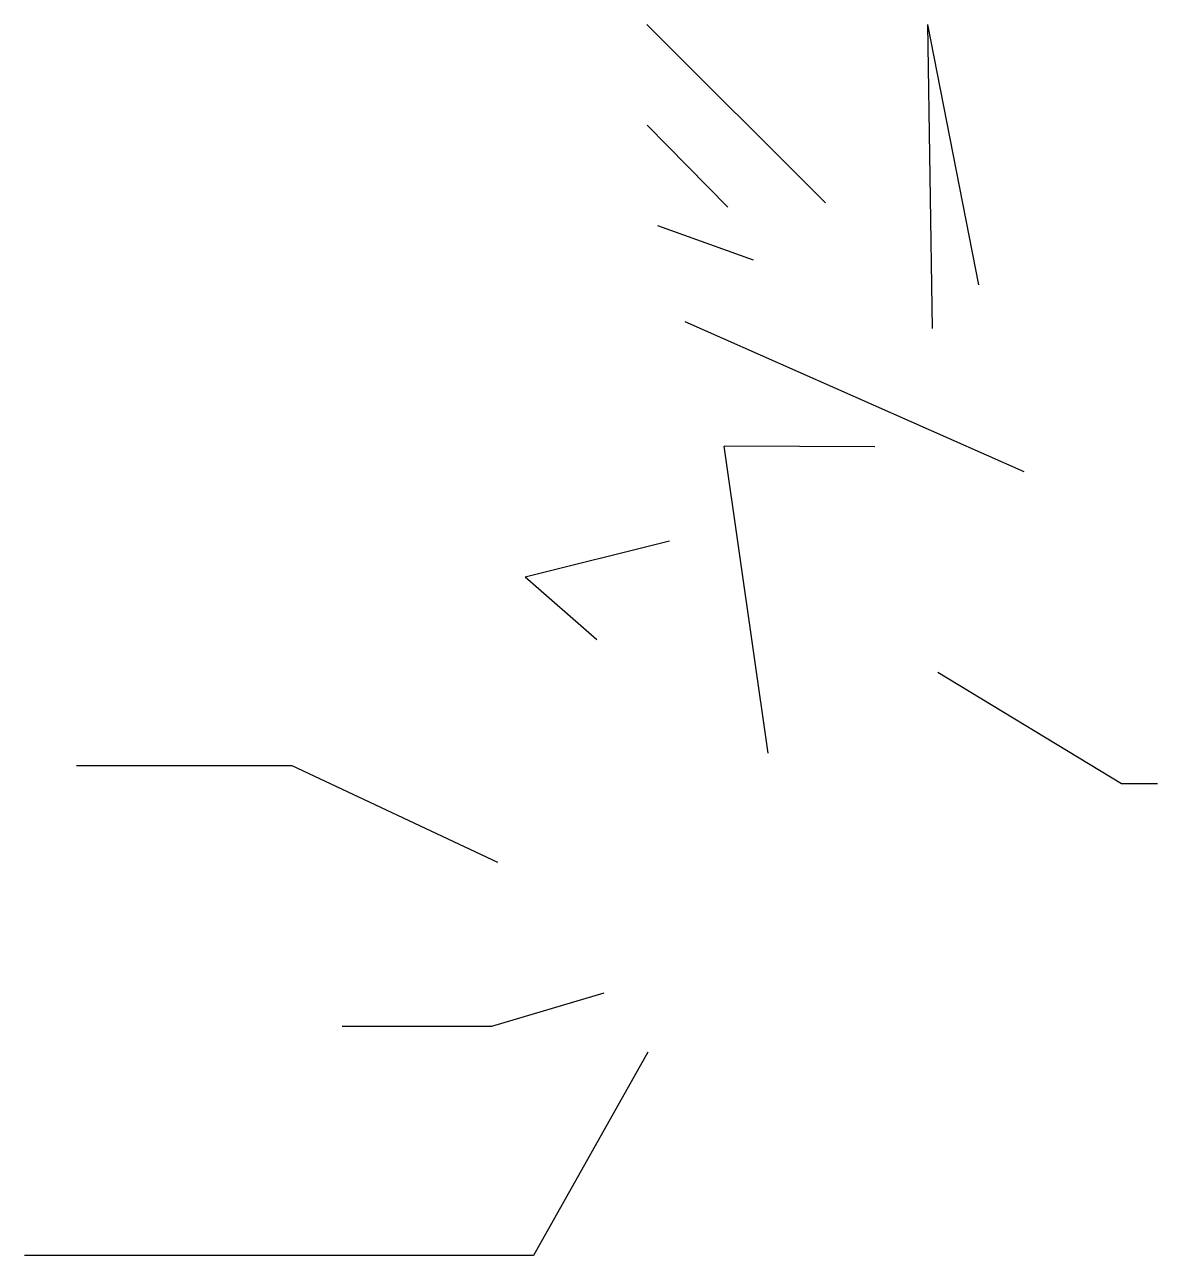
# Paper-space layout 'Layout1' of a CAD drawing. Extents: x 4.1 to 10.3, y 4 to 20.4.
# Drawn here: x 4.05 to 10.34, y 13.56 to 20.39 of the extents above; entities outside this region: 1.
import ezdxf

# ---------------------------------------------------------------- set-up
doc = ezdxf.new("R2010")
doc.units = 0
doc.header["$LTSCALE"] = 0.26666
doc.layers.add('DIM-TXT', color=7, linetype='CONTINUOUS')

psp = doc.layouts.get("Layout1")

# ---------------------------------------------------------------- linework, layer by layer
at = {"layer": 'DIM-TXT', "color": 0, "linetype": 'CONTINUOUS'}
for p, q in [((8.4982, 19.401), (7.5064, 20.3901)), ((9.0915, 18.704), (9.0653, 20.3901)), ((9.3499, 18.9459), (9.0653, 20.3901)), ((7.9565, 19.3774), (7.5079, 19.832)), ((8.0978, 19.0825), (7.5669, 19.2739)), ((9.5999, 17.9071), (7.7193, 18.7411)), ((8.7721, 18.0461), (7.9352, 18.0502)), ((8.1801, 16.3469), (7.9352, 18.0502)), ((7.6318, 17.523), (6.8304, 17.3232)), ((7.2297, 16.976), (6.8304, 17.3232))]:
    psp.add_line(p, q, dxfattribs=at)
at = {"layer": 'DIM-TXT', "color": 0, "linetype": 'CONTINUOUS', "flags": 128}
for points in [[(9.1206, 16.7952), (10.14, 16.1788), (10.34, 16.1788)], [(6.6791, 15.7386), (5.5379, 16.2758), (4.3401, 16.2758)]]:
    psp.add_lwpolyline(points, dxfattribs=at)
at = {"layer": 'DIM-TXT', "color": 0, "linetype": 'CONTINUOUS', "extrusion": (0, 0, -1), "flags": 128}
for points in [[(-7.268, 15.0133), (-6.645, 14.8285), (-5.8163, 14.8285)], [(-7.5124, 14.6864), (-6.8774, 13.5588), (-4.0531, 13.5588)], [(-7.5628, 4.4934), (-6.8167, 3.9838), (-6.5202, 3.9838)]]:
    psp.add_lwpolyline(points, dxfattribs=at)

doc.saveas('drawing.dxf')
